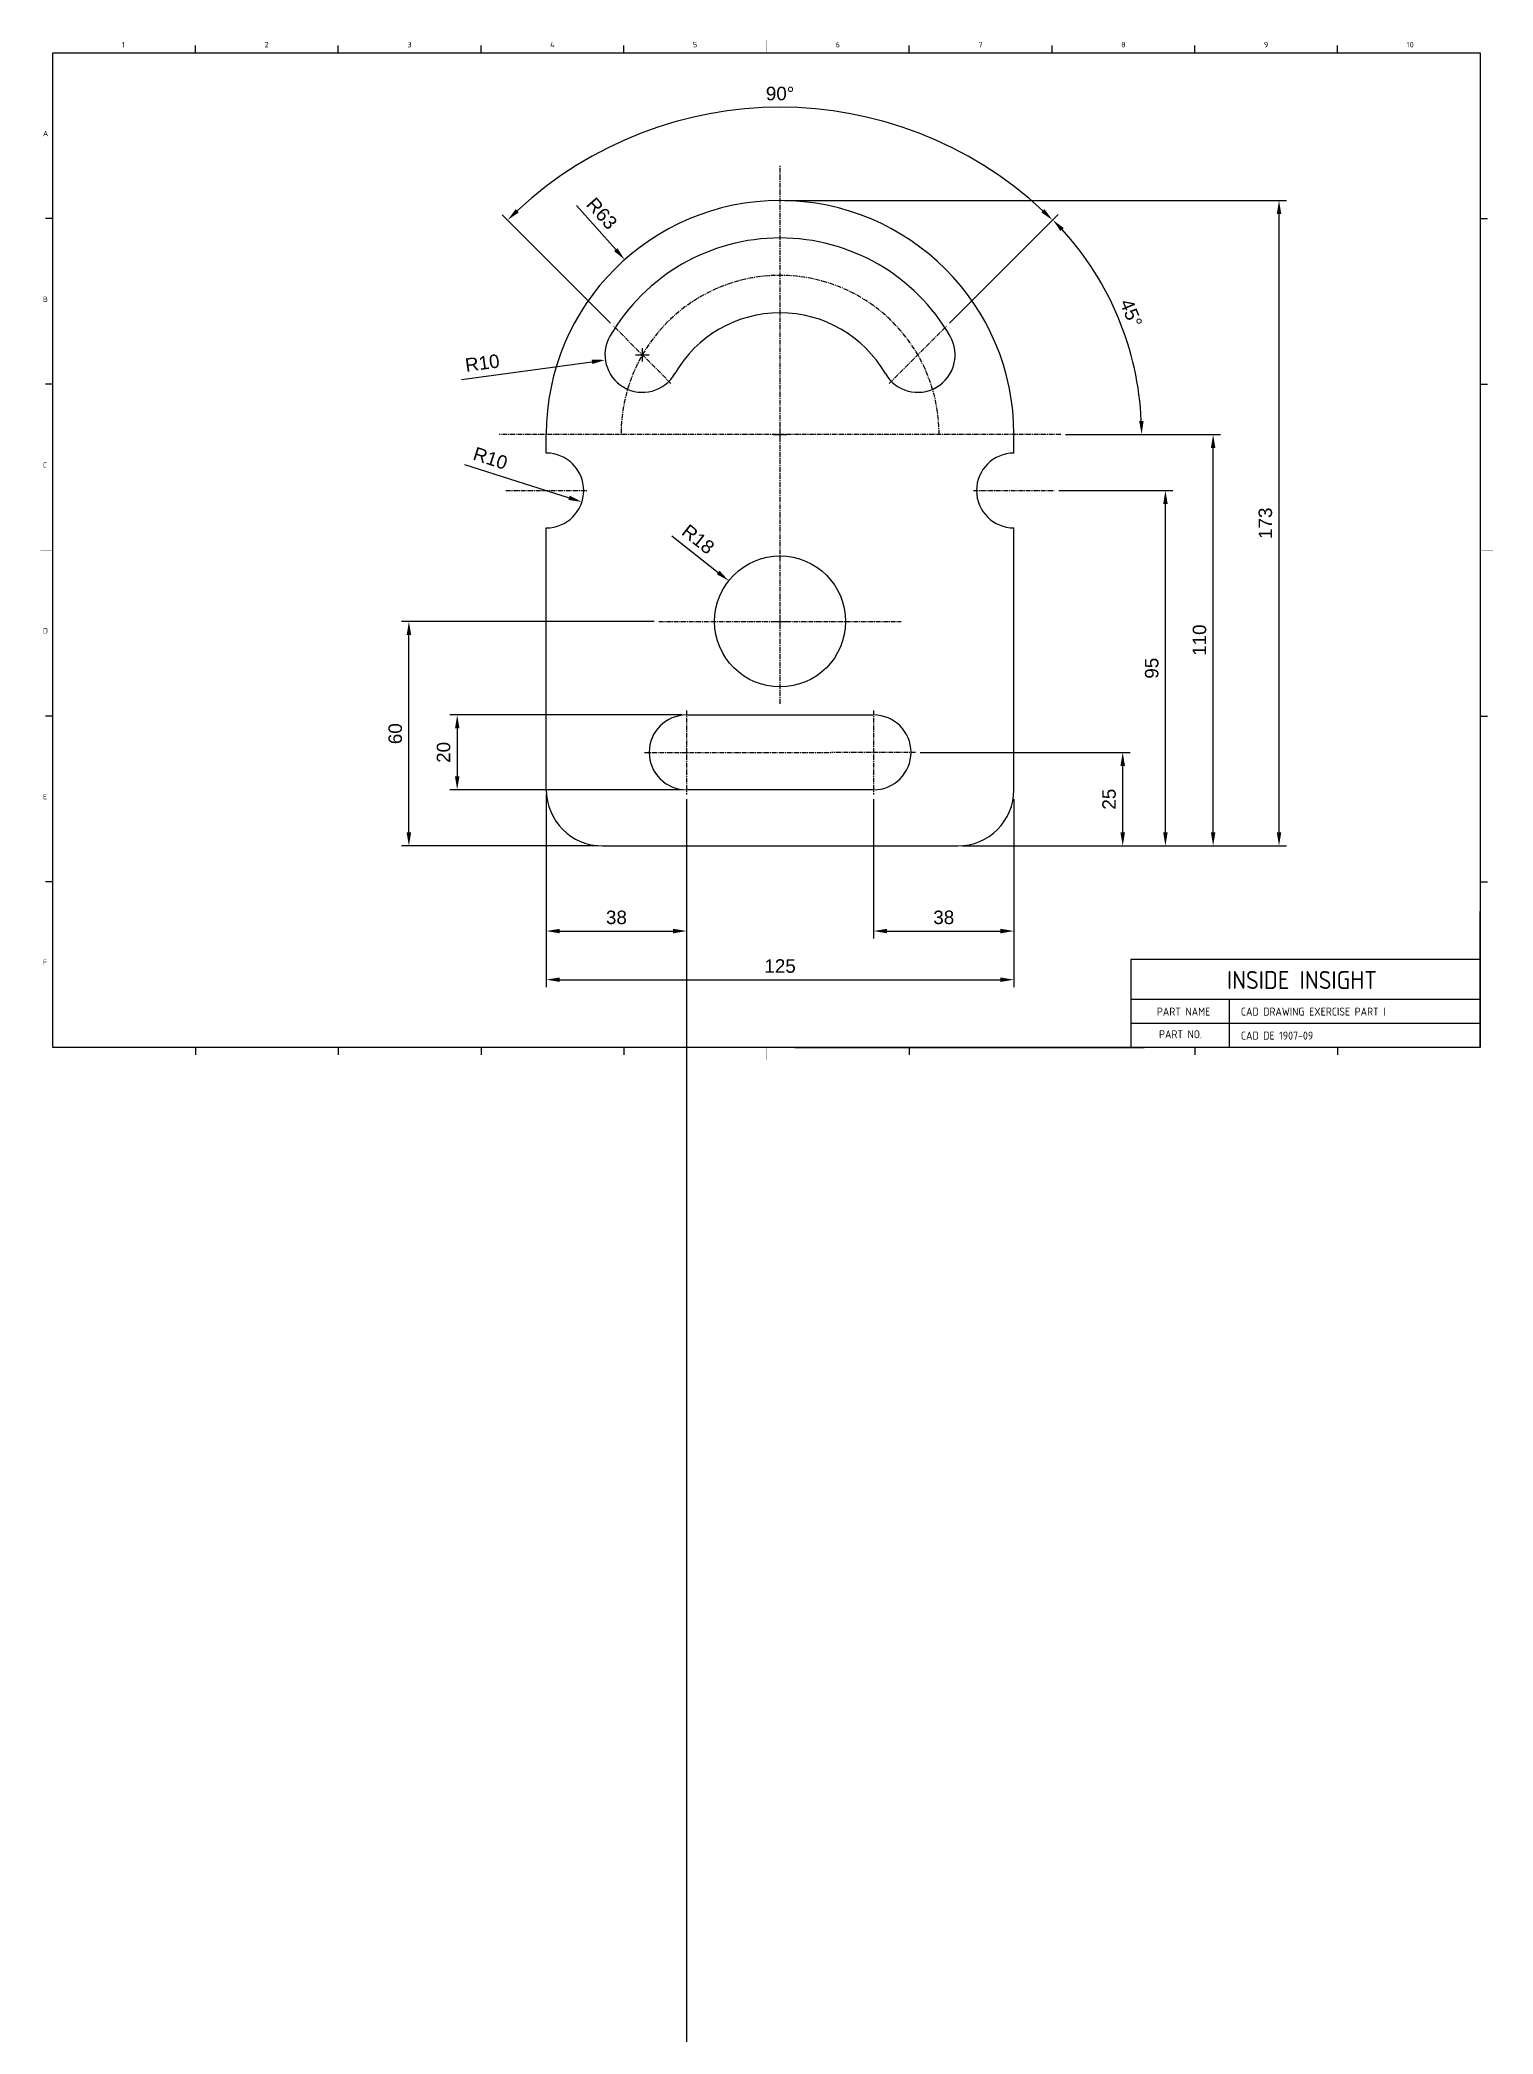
# Model space of a CAD drawing. Header units: millimetres. Extents: x 1944 to 2333, y 0 to 2132.
# Drawn here: x 1944 to 2333, y 1599 to 2132 of the extents above; entities that cross this region are included whole.
import ezdxf

# ---------------------------------------------------------------- set-up
doc = ezdxf.new("R2010")
doc.units = ezdxf.units.MM
doc.linetypes.add('CENTER', pattern=[2, 1.25, -0.25, 0.25, -0.25])
doc.linetypes.add('D2', pattern=[11.2, 8, -0.8, 0.4, -0.8, 0.4, -0.8])
doc.layers.add('3', color=3, linetype='D2')
doc.layers.add('CL', color=1, linetype='CENTER')
doc.styles.add('A', font='GENISO', dxfattribs={"bigfont": 'WHGTXT'})
doc.styles.get("Standard").update_dxf_attribs({"font": 'arial.ttf'})
doc.dimstyles.new('inside insight', dxfattribs={"dimscale": 20, "dimtxt": 0.18, "dimasz": 0.18, "dimexe": 0.1, "dimexo": 0.0625, "dimgap": 0.09, "dimtad": 1, "dimdec": 0, "dimzin": 0, "dimdsep": 46, "dimtxsty": 'Standard', "dimcen": 0.09, "dimclrd": 3, "dimclre": 3, "dimclrt": 2, "dimadec": 0, "dimazin": 0, "dimtfac": 1, "dimtdec": 0, "dimtofl": 0, "dimtmove": 0, "dimatfit": 3, "dimfxl": 1, "dimtolj": 1, "dimtzin": 0, "dimarcsym": 0})

# ---------------------------------------------------------------- blocks, each defined once
blk = doc.blocks.new('*D55')
at = {"color": 3, "lineweight": -2, "transparency": 16777216}
for p, q in [((2079.85, 1930.43), (2079.85, 1891.93)), ((2117.35, 1929.21), (2117.35, 1891.93)), ((2083.45, 1893.93), (2113.75, 1893.93))]:
    blk.add_line(p, q, dxfattribs=at)
at = {"color": 3, "transparency": 16777216}
for points in [[(2083.45, 1894.53), (2083.45, 1893.33), (2079.85, 1893.93)], [(2113.75, 1894.53), (2113.75, 1893.33), (2117.35, 1893.93)]]:
    blk.add_solid(points, dxfattribs=at)
at = {"layer": 'Defpoints', "color": 0, "transparency": 16777216}
for p in [(2079.85, 1931.68), (2117.35, 1930.46), (2117.35, 1893.93)]:
    blk.add_point(p, dxfattribs=at)
at = {"color": 2, "transparency": 16777216, "insert": (2098.6, 1897.56), "char_height": 3.6, "attachment_point": 5}
blk.add_mtext('\\A1;38', dxfattribs=at)
blk = doc.blocks.new('*D56')
at = {"color": 3, "lineweight": -2, "transparency": 16777216}
for p, q in [((2117.35, 1927.96), (2117.35, 1.13)), ((2120.95, 3.13), (2163.75, 3.13)), ((2167.35, 1.25), (2167.35, 5.13))]:
    blk.add_line(p, q, dxfattribs=at)
at = {"color": 3, "transparency": 16777216}
for points in [[(2120.95, 3.73), (2120.95, 2.53), (2117.35, 3.13)], [(2163.75, 3.73), (2163.75, 2.53), (2167.35, 3.13)]]:
    blk.add_solid(points, dxfattribs=at)
at = {"layer": 'Defpoints', "color": 0, "transparency": 16777216}
for p in [(2117.35, 1929.21), (2167.35, 3.13), (2167.35, 0)]:
    blk.add_point(p, dxfattribs=at)
at = {"color": 2, "transparency": 16777216, "insert": (2142.35, 6.77), "char_height": 3.6, "attachment_point": 5}
blk.add_mtext('\\A1;50', dxfattribs=at)
blk = doc.blocks.new('*D57')
at = {"color": 3, "lineweight": -2, "transparency": 16777216}
for p, q in [((2167.35, 1929.21), (2167.35, 1891.93)), ((2204.85, 1929.21), (2204.85, 1891.93)), ((2170.95, 1893.93), (2201.25, 1893.93))]:
    blk.add_line(p, q, dxfattribs=at)
at = {"color": 3, "transparency": 16777216}
for points in [[(2170.95, 1894.53), (2170.95, 1893.33), (2167.35, 1893.93)], [(2201.25, 1894.53), (2201.25, 1893.33), (2204.85, 1893.93)]]:
    blk.add_solid(points, dxfattribs=at)
at = {"layer": 'Defpoints', "color": 0, "transparency": 16777216}
for p in [(2167.35, 1930.46), (2204.85, 1930.46), (2204.85, 1893.93)]:
    blk.add_point(p, dxfattribs=at)
at = {"color": 2, "transparency": 16777216, "insert": (2186.1, 1897.56), "char_height": 3.6, "attachment_point": 5}
blk.add_mtext('\\A1;38', dxfattribs=at)
blk = doc.blocks.new('*D58')
at = {"color": 3, "lineweight": -2, "transparency": 16777216}
for p, q in [((2179.82, 1941.68), (2235.94, 1941.68)), ((2233.94, 1920.28), (2233.94, 1938.08)), ((2191.1, 1916.68), (2235.94, 1916.68))]:
    blk.add_line(p, q, dxfattribs=at)
at = {"color": 3, "transparency": 16777216}
for points in [[(2233.34, 1938.08), (2234.54, 1938.08), (2233.94, 1941.68)], [(2233.34, 1920.28), (2234.54, 1920.28), (2233.94, 1916.68)]]:
    blk.add_solid(points, dxfattribs=at)
at = {"layer": 'Defpoints', "color": 0, "transparency": 16777216}
for p in [(2178.57, 1941.68), (2233.94, 1941.68), (2189.85, 1916.68)]:
    blk.add_point(p, dxfattribs=at)
at = {"color": 2, "transparency": 16777216, "insert": (2230.3, 1929.18), "char_height": 3.6, "attachment_point": 5, "rotation": 90}
blk.add_mtext('\\A1;25', dxfattribs=at)
blk = doc.blocks.new('*D59')
at = {"color": 3, "lineweight": -2, "transparency": 16777216}
for p, q in [((2216.9, 2011.68), (2247.35, 2011.68)), ((2245.35, 1920.28), (2245.35, 2008.08)), ((2191.1, 1916.68), (2247.35, 1916.68))]:
    blk.add_line(p, q, dxfattribs=at)
at = {"color": 3, "transparency": 16777216}
for points in [[(2244.75, 2008.08), (2245.95, 2008.08), (2245.35, 2011.68)], [(2244.75, 1920.28), (2245.95, 1920.28), (2245.35, 1916.68)]]:
    blk.add_solid(points, dxfattribs=at)
at = {"layer": 'Defpoints', "color": 0, "transparency": 16777216}
for p in [(2215.65, 2011.68), (2245.35, 2011.68), (2189.85, 1916.68)]:
    blk.add_point(p, dxfattribs=at)
at = {"color": 2, "transparency": 16777216, "insert": (2241.71, 1964.18), "char_height": 3.6, "attachment_point": 5, "rotation": 90}
blk.add_mtext('\\A1;95', dxfattribs=at)
blk = doc.blocks.new('*D60')
at = {"color": 3, "lineweight": -2, "transparency": 16777216}
for p, q in [((2218.67, 2026.68), (2260.11, 2026.68)), ((2258.11, 1920.28), (2258.11, 2023.08)), ((2191.1, 1916.68), (2260.11, 1916.68))]:
    blk.add_line(p, q, dxfattribs=at)
at = {"color": 3, "transparency": 16777216}
for points in [[(2257.51, 2023.08), (2258.71, 2023.08), (2258.11, 2026.68)], [(2257.51, 1920.28), (2258.71, 1920.28), (2258.11, 1916.68)]]:
    blk.add_solid(points, dxfattribs=at)
at = {"layer": 'Defpoints', "color": 0, "transparency": 16777216}
for p in [(2217.42, 2026.68), (2258.11, 2026.68), (2189.85, 1916.68)]:
    blk.add_point(p, dxfattribs=at)
at = {"color": 2, "transparency": 16777216, "insert": (2254.47, 1971.68), "char_height": 3.6, "attachment_point": 5, "rotation": 90}
blk.add_mtext('\\A1;110', dxfattribs=at)
blk = doc.blocks.new('*D61')
at = {"color": 3, "lineweight": -2, "transparency": 16777216}
for p, q in [((2097.02, 2056.45), (2068.1, 2085.37)), ((2187.68, 2056.45), (2216.6, 2085.37))]:
    blk.add_line(p, q, dxfattribs=at)
blk.add_arc((2142.35, 2011.12), 103, 47.0026, 132.9974, dxfattribs=at)
at = {"color": 3, "transparency": 16777216}
for points in [[(2072.52, 2086.03), (2071.69, 2086.89), (2069.51, 2083.96)], [(2213.01, 2086.89), (2212.18, 2086.03), (2215.18, 2083.96)]]:
    blk.add_solid(points, dxfattribs=at)
at = {"layer": 'Defpoints', "color": 0, "transparency": 16777216}
for p in [(2169.01, 2110.62), (2097.91, 2055.57), (2186.79, 2055.57), (2113.18, 2040.29), (2171.52, 2040.29)]:
    blk.add_point(p, dxfattribs=at)
at = {"color": 2, "transparency": 16777216, "insert": (2142.35, 2117.77), "char_height": 3.6, "attachment_point": 5}
blk.add_mtext('\\A1;90°', dxfattribs=at)
blk = doc.blocks.new('*D62')
at = {"color": 3, "lineweight": -2, "transparency": 16777216}
for p, q in [((2187.68, 2056.45), (2216.66, 2085.44)), ((2218.67, 2026.68), (2241, 2026.68))]:
    blk.add_line(p, q, dxfattribs=at)
blk.add_arc((2157.9, 2026.68), 81.09, 2.5437, 42.4563, dxfattribs=at)
at = {"color": 3, "transparency": 16777216}
for points in [[(2217.3, 2081.01), (2218.17, 2081.84), (2215.25, 2084.02)], [(2239.52, 2030.29), (2238.32, 2030.27), (2239, 2026.68)]]:
    blk.add_solid(points, dxfattribs=at)
at = {"layer": 'Defpoints', "color": 0, "transparency": 16777216}
for p in [(2186.79, 2055.57), (2236.24, 2047.67), (2171.52, 2040.29), (2067.28, 2026.68), (2217.42, 2026.68)]:
    blk.add_point(p, dxfattribs=at)
at = {"color": 2, "transparency": 16777216, "insert": (2236.18, 2059.1), "char_height": 3.6, "attachment_point": 5, "rotation": 292.5}
blk.add_mtext('\\A1;45°', dxfattribs=at)
blk = doc.blocks.new('*D63')
at = {"color": 3, "lineweight": -2, "transparency": 16777216}
for p, q in [((2103.74, 2047.93), (2107.34, 2047.93)), ((2105.54, 2046.13), (2105.54, 2049.73)), ((2057.22, 2041.32), (2092.07, 2046.09))]:
    blk.add_line(p, q, dxfattribs=at)
at = {"color": 3, "transparency": 16777216}
blk.add_solid([(2091.99, 2046.68), (2092.15, 2045.49), (2095.63, 2046.58)], dxfattribs=at)
at = {"layer": 'Defpoints', "color": 0, "transparency": 16777216}
for p in [(2105.54, 2047.93), (2095.63, 2046.58)]:
    blk.add_point(p, dxfattribs=at)
at = {"color": 2, "transparency": 16777216, "insert": (2062.76, 2045.75), "char_height": 3.6, "attachment_point": 5, "rotation": 7.7872}
blk.add_mtext('\\A1;R10', dxfattribs=at)
blk = doc.blocks.new('*D64')
at = {"color": 3, "lineweight": -2, "transparency": 16777216}
blk.add_line((2057.99, 2018.67), (2085.94, 2009.73), dxfattribs=at)
at = {"color": 3, "transparency": 16777216}
blk.add_solid([(2086.13, 2010.3), (2085.76, 2009.16), (2089.37, 2008.63)], dxfattribs=at)
at = {"layer": 'Defpoints', "color": 0, "transparency": 16777216}
for p in [(2079.85, 2011.68), (2089.37, 2008.63)]:
    blk.add_point(p, dxfattribs=at)
at = {"color": 2, "transparency": 16777216, "insert": (2064.91, 2020.28), "char_height": 3.6, "attachment_point": 5, "rotation": 342.259}
blk.add_mtext('\\A1;R10', dxfattribs=at)
blk = doc.blocks.new('*D65')
at = {"color": 3, "lineweight": -2, "transparency": 16777216}
for p, q in [((2113.4, 1999.58), (2125.8, 1989.77)), ((2142.35, 1974.88), (2142.35, 1978.48)), ((2140.55, 1976.68), (2144.15, 1976.68))]:
    blk.add_line(p, q, dxfattribs=at)
at = {"color": 3, "transparency": 16777216}
blk.add_solid([(2126.17, 1990.24), (2125.43, 1989.3), (2128.63, 1987.54)], dxfattribs=at)
at = {"layer": 'Defpoints', "color": 0, "transparency": 16777216}
for p in [(2128.63, 1987.54), (2142.35, 1976.68)]:
    blk.add_point(p, dxfattribs=at)
at = {"color": 2, "transparency": 16777216, "insert": (2120.45, 1998.65), "char_height": 3.6, "attachment_point": 5, "rotation": 321.6465}
blk.add_mtext('\\A1;R18', dxfattribs=at)
blk = doc.blocks.new('*D66')
at = {"color": 3, "lineweight": -2, "transparency": 16777216}
for p, q in [((2116.1, 1951.68), (2054.04, 1951.68)), ((2056.04, 1948.08), (2056.04, 1935.28)), ((2116.1, 1931.68), (2054.04, 1931.68))]:
    blk.add_line(p, q, dxfattribs=at)
at = {"color": 3, "transparency": 16777216}
for points in [[(2055.44, 1948.08), (2056.64, 1948.08), (2056.04, 1951.68)], [(2055.44, 1935.28), (2056.64, 1935.28), (2056.04, 1931.68)]]:
    blk.add_solid(points, dxfattribs=at)
at = {"layer": 'Defpoints', "color": 0, "transparency": 16777216}
for p in [(2117.35, 1951.68), (2056.04, 1931.68), (2117.35, 1931.68)]:
    blk.add_point(p, dxfattribs=at)
at = {"color": 2, "transparency": 16777216, "insert": (2052.41, 1941.68), "char_height": 3.6, "attachment_point": 5, "rotation": 90}
blk.add_mtext('\\A1;20', dxfattribs=at)
blk = doc.blocks.new('*D67')
at = {"color": 3, "lineweight": -2, "transparency": 16777216}
for p, q in [((2108.7, 1976.68), (2041.13, 1976.68)), ((2043.13, 1920.28), (2043.13, 1973.08)), ((2093.6, 1916.68), (2041.13, 1916.68))]:
    blk.add_line(p, q, dxfattribs=at)
at = {"color": 3, "transparency": 16777216}
for points in [[(2042.53, 1973.08), (2043.73, 1973.08), (2043.13, 1976.68)], [(2042.53, 1920.28), (2043.73, 1920.28), (2043.13, 1916.68)]]:
    blk.add_solid(points, dxfattribs=at)
at = {"layer": 'Defpoints', "color": 0, "transparency": 16777216}
for p in [(2043.13, 1976.68), (2109.95, 1976.68), (2094.85, 1916.68)]:
    blk.add_point(p, dxfattribs=at)
at = {"color": 2, "transparency": 16777216, "insert": (2039.49, 1946.68), "char_height": 3.6, "attachment_point": 5, "rotation": 90}
blk.add_mtext('\\A1;60', dxfattribs=at)
blk = doc.blocks.new('INSIDE INSIGHT TITLE BLOCK')
at = {"linetype": 'Continuous'}
for p, q in [((721.37, 362.03), (1039.37, 362.03)), ((721.37, 140.43), (721.37, 362.03)), ((1039.37, 362.03), (1039.37, 140.43)), ((1039.37, 140.43), (721.37, 140.43))]:
    blk.add_line(p, q, dxfattribs=at)
at = {"layer": '3', "color": 3, "linetype": 'Continuous'}
for p, q in [((753.17, 362.03), (753.17, 363.63)), ((784.97, 362.03), (784.97, 363.63)), ((848.57, 362.03), (848.57, 363.63)), ((912.17, 362.03), (912.17, 363.63)), ((943.97, 362.03), (943.97, 363.63)), ((975.77, 362.03), (975.77, 363.63)), ((1007.57, 362.03), (1007.57, 363.63)), ((721.37, 325.11), (719.77, 325.11)), ((1039.37, 325.11), (1040.97, 325.11)), ((721.37, 288.19), (719.77, 288.19)), ((1039.37, 288.19), (1040.97, 288.19)), ((721.37, 214.27), (719.77, 214.27)), ((1039.37, 214.27), (1040.97, 214.27)), ((721.37, 177.35), (719.77, 177.35)), ((1039.37, 177.35), (1040.97, 177.35)), ((1039.37, 140.43), (1039.37, 170.72)), ((1039.37, 160.03), (961.55, 160.03)), ((961.55, 160.03), (961.55, 140.43)), ((1039.37, 151.12), (961.55, 151.12)), ((983.53, 140.43), (983.53, 151.12)), ((1039.37, 145.77), (961.55, 145.77)), ((753.17, 140.43), (753.17, 138.83)), ((784.97, 140.43), (784.97, 138.83)), ((816.77, 140.43), (816.77, 138.83)), ((848.57, 140.43), (848.57, 138.83)), ((886.68, 140.43), (964.49, 140.43)), ((912.17, 140.43), (912.17, 138.83)), ((975.77, 140.43), (975.77, 138.83))]:
    blk.add_line(p, q, dxfattribs=at)
at = {"layer": '3', "linetype": 'Continuous'}
blk.add_line((816.77, 362.03), (816.77, 363.63), dxfattribs=at)
at = {"layer": '3', "color": 3, "linetype": 'Continuous', "const_width": 0.12}
for points in [[(880.37, 362.03), (880.37, 364.83)], [(721.37, 251.23), (718.57, 251.23)], [(1039.37, 251.23), (1042.17, 251.23)], [(880.37, 140.43), (880.37, 137.63)]]:
    blk.add_lwpolyline(points, dxfattribs=at)
at = {"linetype": 'Continuous', "style": 'A'}
for s, height, p in [('1', 1.2, (736.77, 363.23)), ('2', 1.2, (768.57, 363.23)), ('3', 1.2, (800.37, 363.23)), ('4', 1.2, (832.17, 363.23)), ('5', 1.2, (863.97, 363.23)), ('6', 1.2, (895.77, 363.23)), ('7', 1.2, (927.57, 363.23)), ('8', 1.2, (959.37, 363.23)), ('9', 1.2, (991.17, 363.23)), ('10', 1.2, (1022.97, 363.23)), ('A', 1.2, (719.17, 343.43)), ('B', 1.2, (719.17, 306.51)), ('C', 1.2, (719.17, 269.59)), ('D', 1.2, (719.17, 232.67)), ('E', 1.2, (719.17, 195.75)), ('F', 1.2, (719.17, 158.83)), ('PART NAME', 1.782, (967.34, 147.56)), ('PART NO.', 1.782, (967.81, 142.51))]:
    blk.add_text(s, height=height, dxfattribs=at).set_placement(p)
at = {"insert": (982.94, 157.48), "char_height": 3.9942, "width": 47.99, "attachment_point": 1, "style": 'A'}
blk.add_mtext('INSIDE INSIGHT', dxfattribs=at)
blk = doc.blocks.new('*D54')
at = {"color": 3, "lineweight": -2, "transparency": 16777216}
for p, q in [((2079.85, 1929.18), (2079.85, 1878.93)), ((2204.85, 1927.96), (2204.85, 1878.93)), ((2083.45, 1880.93), (2201.25, 1880.93))]:
    blk.add_line(p, q, dxfattribs=at)
at = {"color": 3, "transparency": 16777216}
for points in [[(2083.45, 1881.53), (2083.45, 1880.33), (2079.85, 1880.93)], [(2201.25, 1881.53), (2201.25, 1880.33), (2204.85, 1880.93)]]:
    blk.add_solid(points, dxfattribs=at)
at = {"layer": 'Defpoints', "color": 0, "transparency": 16777216}
for p in [(2079.85, 1930.43), (2204.85, 1929.21), (2204.85, 1880.93)]:
    blk.add_point(p, dxfattribs=at)
at = {"color": 2, "transparency": 16777216, "insert": (2142.35, 1884.56), "char_height": 3.6, "attachment_point": 5}
blk.add_mtext('\\A1;125', dxfattribs=at)
blk = doc.blocks.new('*D68')
at = {"color": 3, "lineweight": -2, "transparency": 16777216}
for p, q in [((2143.6, 2089.18), (2277.72, 2089.18)), ((2275.72, 1920.28), (2275.72, 2085.58)), ((2191.1, 1916.68), (2277.72, 1916.68))]:
    blk.add_line(p, q, dxfattribs=at)
at = {"color": 3, "transparency": 16777216}
for points in [[(2275.12, 2085.58), (2276.32, 2085.58), (2275.72, 2089.18)], [(2275.12, 1920.28), (2276.32, 1920.28), (2275.72, 1916.68)]]:
    blk.add_solid(points, dxfattribs=at)
at = {"layer": 'Defpoints', "color": 0, "transparency": 16777216}
for p in [(2142.35, 2089.18), (2275.72, 2089.18), (2189.85, 1916.68)]:
    blk.add_point(p, dxfattribs=at)
at = {"color": 2, "transparency": 16777216, "insert": (2272.08, 2002.93), "char_height": 3.6, "attachment_point": 5, "rotation": 90}
blk.add_mtext('\\A1;173', dxfattribs=at)
blk = doc.blocks.new('*D69')
at = {"color": 3, "lineweight": -2, "transparency": 16777216}
for p, q in [((2087.92, 2087.88), (2098.42, 2076.07)), ((2140.55, 2026.68), (2144.15, 2026.68)), ((2142.35, 2024.88), (2142.35, 2028.48))]:
    blk.add_line(p, q, dxfattribs=at)
at = {"color": 3, "transparency": 16777216}
blk.add_solid([(2098.87, 2076.47), (2097.97, 2075.67), (2100.81, 2073.38)], dxfattribs=at)
at = {"layer": 'Defpoints', "color": 0, "transparency": 16777216}
for p in [(2100.81, 2073.38), (2142.35, 2026.68)]:
    blk.add_point(p, dxfattribs=at)
at = {"color": 2, "transparency": 16777216, "insert": (2094.69, 2085.74), "char_height": 3.6, "attachment_point": 5, "rotation": 311.6525}
blk.add_mtext('\\A1;R63', dxfattribs=at)

msp = doc.modelspace()

# ---------------------------------------------------------------- linework, layer by layer
for p, q in [((2079.85, 2021.68), (2079.85, 2026.68)), ((2204.85, 2021.68), (2204.85, 2026.68)), ((2079.85, 1931.68), (2079.85, 2001.68)), ((2204.85, 1931.68), (2204.85, 2001.68)), ((2117.35, 1951.68), (2167.35, 1951.68)), ((2167.35, 1931.68), (2117.35, 1931.68)), ((2094.85, 1916.68), (2189.85, 1916.68))]:
    msp.add_line(p, q)
msp.add_circle((2142.35, 1976.68), 17.5)
for centre, radius, start, end in [((2142.35, 2026.68), 62.5, 0, 180), ((2142.35, 2026.68), 52.5, 30, 150), ((2142.35, 2026.68), 32.5, 30, 150), ((2105.54, 2047.93), 10, 150, 330), ((2179.15, 2047.93), 10, 210, 30), ((2079.85, 2011.68), 10, 270, 90), ((2204.85, 2011.68), 10, 90, 270), ((2117.35, 1941.68), 10, 90, 270), ((2167.35, 1941.68), 10, 270, 90), ((2094.85, 1931.68), 15, 180, 270), ((2189.85, 1931.68), 15, 270, 0)]:
    msp.add_arc(centre, radius, start, end)
at = {"layer": '3', "color": 3, "linetype": 'Continuous'}
msp.add_line((2291.36, 1862.77), (2291.36, 1860.85), dxfattribs=at)
at = {"layer": 'CL'}
for p, q in [((2142.35, 1954.68), (2142.35, 2098.68)), ((2113.18, 2040.29), (2097.91, 2055.57)), ((2171.52, 2040.29), (2186.79, 2055.57)), ((2217.42, 2026.68), (2067.28, 2026.68)), ((2069.05, 2011.68), (2090.65, 2011.68)), ((2194.05, 2011.68), (2215.65, 2011.68)), ((2109.95, 1976.68), (2174.75, 1976.68)), ((2117.35, 1952.9), (2117.35, 1930.46)), ((2167.35, 1952.9), (2167.35, 1930.46)), ((2106.13, 1941.68), (2156.13, 1941.68)), ((2178.57, 1941.68), (2156.13, 1941.68))]:
    msp.add_line(p, q, dxfattribs=at)
msp.add_arc((2142.35, 2026.68), 42.5, 0, 180, dxfattribs=at)

# ---------------------------------------------------------------- block references
at = {"xscale": 1.200000000000045, "yscale": 1.200000000000045, "zscale": 1.200000000000045}
msp.add_blockref('INSIDE INSIGHT TITLE BLOCK', (1082.28, 1694.26), dxfattribs=at)

# ---------------------------------------------------------------- texts
at = {"linetype": 'Continuous', "style": 'A'}
for s, p in [('CAD DRAWING EXERCISE PART I', (2265.53, 1871.33)), ('CAD DE 1907-09', (2265.53, 1864.91))]:
    msp.add_text(s, height=2.1384, dxfattribs=at).set_placement(p)

# ---------------------------------------------------------------- dimensions: what is measured, and where the dimension line sits
for base, line1, line2, picture, middle in [((2169.01, 2110.62), ((2171.52, 2040.29), (2186.79, 2055.57)), ((2113.18, 2040.29), (2097.91, 2055.57)), '*D61', (2142.35, 2117.77)), ((2236.24, 2047.67), ((2217.42, 2026.68), (2067.28, 2026.68)), ((2171.52, 2040.29), (2186.79, 2055.57)), '*D62', (2236.18, 2059.1))]:
    dim = msp.add_angular_dim_2l(base=base, line1=line1, line2=line2, dimstyle='inside insight')
    dim.commit()
    dim.dimension.update_dxf_attribs({"geometry": picture, "text_midpoint": middle})
for center, mpoint, picture, middle in [((2142.348568, 2026.680205), (2100.810332, 2073.379508), '*D69', (2094.689507, 2085.736651)), ((2142.35, 1976.68), (2128.63, 1987.54), '*D65', (2120.45, 1998.65))]:
    dim = msp.add_radius_dim(center=center, mpoint=mpoint, dimstyle='inside insight')
    dim.commit()
    dim.dimension.update_dxf_attribs({"geometry": picture, "text_midpoint": middle})
for base, p1, p2, picture, middle in [((2275.72382745, 2089.18020491), (2189.84856796, 1916.68020491), (2142.34856796, 2089.18020491), '*D68', (2272.08453672, 2002.93020491)), ((2258.11, 2026.68), (2189.85, 1916.68), (2217.42, 2026.68), '*D60', (2254.47, 1971.68)), ((2245.35, 2011.68), (2189.85, 1916.68), (2215.65, 2011.68), '*D59', (2241.71, 1964.18)), ((2043.13, 1976.68), (2094.85, 1916.68), (2109.95, 1976.68), '*D67', (2039.49, 1946.68)), ((2056.04, 1931.68), (2117.35, 1951.68), (2117.35, 1931.68), '*D66', (2052.41, 1941.68)), ((2233.94, 1941.68), (2189.85, 1916.68), (2178.57, 1941.68), '*D58', (2230.3, 1929.18))]:
    dim = msp.add_linear_dim(base=base, p1=p1, p2=p2, angle=90, dimstyle='inside insight')
    dim.commit()
    dim.dimension.update_dxf_attribs({"geometry": picture, "text_midpoint": middle})
dim = msp.add_radius_dim(center=(2105.54, 2047.93), mpoint=(2095.63, 2046.58), dimstyle='inside insight')
dim.commit()
dim.dimension.update_dxf_attribs({"geometry": '*D63', "text_midpoint": (2063.26, 2042.15), "dimtype": 164})
dim = msp.add_radius_dim(center=(2079.85, 2011.68), mpoint=(2089.37, 2008.63), dimstyle='inside insight', override={"dimtmove": 1})
dim.commit()
dim.dimension.update_dxf_attribs({"geometry": '*D64', "text_midpoint": (2063.8, 2016.82), "dimtype": 164})
for base, p1, p2, picture, middle in [((2117.34856796, 1893.92569983), (2079.84856796, 1931.68020491), (2117.34856796, 1930.46020491), '*D55', (2098.59856796, 1897.56499056)), ((2204.85, 1880.93), (2079.85, 1930.43), (2204.85, 1929.21), '*D54', (2142.35, 1884.56)), ((2204.84856796, 1893.92569983), (2167.34856796, 1930.46020491), (2204.84856796, 1930.46020491), '*D57', (2186.09856796, 1897.56499056)), ((2167.35, 3.13), (2117.35, 1929.21), (2167.35, 0), '*D56', (2142.35, 6.77))]:
    dim = msp.add_linear_dim(base=base, p1=p1, p2=p2, dimstyle='inside insight')
    dim.commit()
    dim.dimension.update_dxf_attribs({"geometry": picture, "text_midpoint": middle})

doc.saveas('drawing.dxf')
